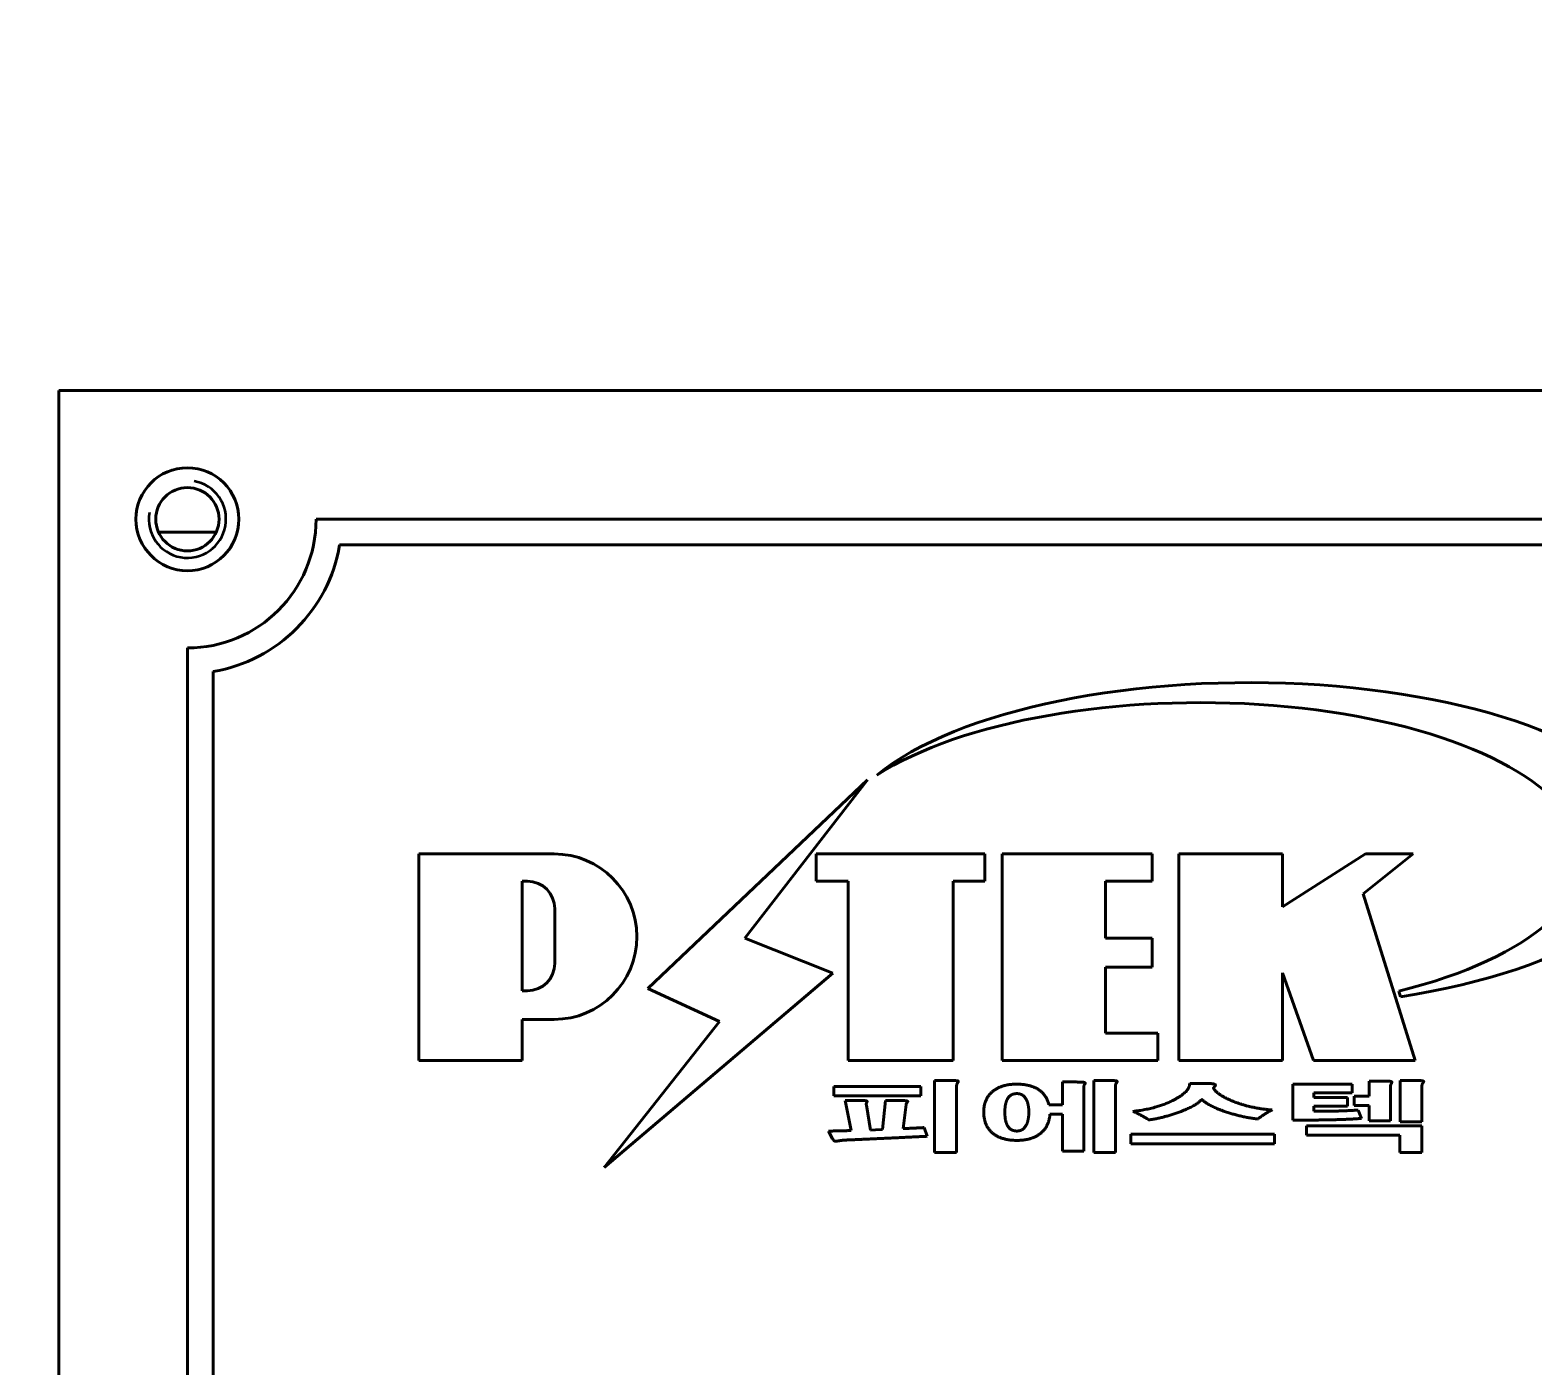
# Model space of a CAD drawing. Header units: millimetres. Extents: x 0 to 4756, y 0 to 3364.
# Drawn here: x 1084.7 to 1143.1, y 920.9 to 972.8 of the extents above; entities that cross this region are included whole.
import ezdxf

# ---------------------------------------------------------------- set-up
doc = ezdxf.new("R2010")
doc.units = ezdxf.units.MM
doc.header["$LTSCALE"] = 4
for name, color, linetype, lineweight in [('가시적인 것(ISO)', 3, 'Continuous', 40), ('가시적인 좁은 것(ISO)', 3, 'Continuous', 35), ('치수(ISO)', 2, 'Continuous', 25)]:
    doc.layers.add(name, color=color, linetype=linetype, lineweight=lineweight)
doc.styles.add('치수 텍스트_PSTEK_POSCO', font='isocp.shx')
doc.dimstyles.new('치수_PSTEK_POSCO', dxfattribs={"dimscale": 4, "dimtxt": 5, "dimasz": 2.5, "dimexe": 2, "dimexo": 2.5, "dimgap": 1, "dimtad": 1, "dimrnd": 1e-08, "dimdsep": 46, "dimtxsty": '치수 텍스트_PSTEK_POSCO', "dimcen": 0.09, "dimdle": 10, "dimclrd": 7, "dimclre": 7, "dimclrt": 2, "dimadec": 1, "dimazin": 2, "dimtfac": 1, "dimtmove": 0, "dimatfit": 3, "dimfxl": 0, "dimtolj": 1, "dimlwd": -1, "dimlwe": -1, "dimarcsym": 0})

# ---------------------------------------------------------------- blocks, each defined once
blk = doc.blocks.new('*D24')
at = {"layer": 'Defpoints', "color": 0}
for p in [(2145.269, 987.571), (768.269, 528.821), (2145.269, 290.288)]:
    blk.add_point(p, dxfattribs=at)
at = {"layer": '치수(ISO)', "color": 7}
for p, q in [((2145.269, 977.571), (2145.269, 282.288)), ((768.269, 518.821), (768.269, 282.288)), ((778.269, 290.288), (2135.269, 290.288))]:
    blk.add_line(p, q, dxfattribs=at)
for points in [[(778.269, 291.954), (778.269, 288.621), (768.269, 290.288)], [(2135.269, 291.954), (2135.269, 288.621), (2145.269, 290.288)]]:
    blk.add_solid(points, dxfattribs=at)
at = {"layer": '치수(ISO)', "color": 2, "insert": (1433.769, 304.288), "char_height": 20, "attachment_point": 4, "style": '치수 텍스트_PSTEK_POSCO'}
blk.add_mtext('\\A1;1377', dxfattribs=at)

msp = doc.modelspace()

# ---------------------------------------------------------------- linework, layer by layer
at = {"layer": '가시적인 것(ISO)'}
for p, q in [((1085.7692, 958.8208), (1245.7692, 958.8208)), ((1085.7692, 838.8208), (1085.7692, 958.8208)), ((1235.7692, 953.8208), (1095.7692, 953.8208)), ((1091.8924, 953.3208), (1089.646, 953.3208)), ((1096.6853, 952.8208), (1234.8531, 952.8208)), ((1090.7692, 948.8208), (1090.7692, 848.8208)), ((1091.7692, 849.7369), (1091.7692, 947.9047)), ((1117.2057, 943.7011), (1108.6687, 935.5997)), ((1112.4363, 937.5423), (1117.2057, 943.7011)), ((1099.7692, 940.8208), (1099.7692, 932.7986)), ((1105.0215, 940.8208), (1099.7692, 940.8208)), ((1115.2082, 940.8208), (1115.2082, 939.7576)), ((1121.7613, 940.8208), (1115.2082, 940.8208)), ((1121.7613, 939.7576), (1121.7613, 940.8208)), ((1122.4379, 940.8208), (1122.4379, 932.7986)), ((1128.266, 940.8208), (1122.4379, 940.8208)), ((1128.266, 939.7576), (1128.266, 940.8208)), ((1129.2967, 940.8208), (1129.2967, 932.7986)), ((1133.3309, 940.8208), (1129.2967, 940.8208)), ((1133.3309, 938.7626), (1133.3309, 940.8208)), ((1136.5557, 940.8208), (1133.3309, 938.7626)), ((1136.4648, 939.2665), (1138.4011, 940.8208)), ((1138.4011, 940.8208), (1136.5557, 940.8208)), ((1103.7803, 935.5049), (1103.7803, 939.7576)), ((1103.7803, 939.7576), (1103.9833, 939.7576)), ((1115.2082, 939.7576), (1116.4454, 939.7576)), ((1116.4454, 939.7576), (1116.4454, 932.7986)), ((1120.5241, 939.7576), (1121.7613, 939.7576)), ((1120.5241, 932.7986), (1120.5241, 939.7576)), ((1126.4481, 939.7576), (1128.266, 939.7576)), ((1126.4481, 937.5517), (1126.4481, 939.7576)), ((1138.4788, 932.7986), (1136.4648, 939.2665)), ((1105.0465, 938.6944), (1105.0465, 936.5681)), ((1115.8475, 936.1872), (1112.4363, 937.5423)), ((1128.266, 937.5517), (1126.4481, 937.5517)), ((1128.266, 936.4226), (1128.266, 937.5517)), ((1126.4481, 936.4226), (1128.266, 936.4226)), ((1126.4481, 933.8618), (1126.4481, 936.4226)), ((1106.9627, 928.6455), (1115.8475, 936.1872)), ((1133.3309, 936.2076), (1134.5369, 932.7986)), ((1133.3309, 932.7986), (1133.3309, 936.2076)), ((1103.9833, 935.5049), (1103.7803, 935.5049)), ((1108.6687, 935.5997), (1111.4497, 934.3106)), ((1137.8423, 935.4885), (1137.9089, 935.2747)), ((1103.7803, 932.7986), (1103.7803, 934.3934)), ((1103.7803, 934.3934), (1105.0215, 934.3934)), ((1111.4497, 934.3106), (1106.9627, 928.6455)), ((1128.4787, 933.8618), (1126.4481, 933.8618)), ((1128.4787, 932.7986), (1128.4787, 933.8618)), ((1099.7692, 932.7986), (1103.7803, 932.7986)), ((1116.4454, 932.7986), (1120.5241, 932.7986)), ((1122.4379, 932.7986), (1128.4787, 932.7986)), ((1129.2967, 932.7986), (1133.3309, 932.7986)), ((1134.5369, 932.7986), (1138.4788, 932.7986)), ((1115.8889, 931.7818), (1119.2682, 931.7818)), ((1115.8889, 931.427), (1115.8889, 931.7818)), ((1119.2682, 931.7818), (1119.2682, 931.427)), ((1119.8033, 929.2284), (1119.8033, 932.0202)), ((1119.8033, 932.0202), (1120.321, 932.0202)), ((1120.6642, 931.8254), (1120.6642, 929.2284)), ((1124.7821, 931.0751), (1124.7821, 931.9621)), ((1124.7821, 931.9621), (1125.2591, 931.9621)), ((1125.608, 931.7876), (1125.608, 929.2749)), ((1125.9919, 932.0202), (1126.5212, 932.0202)), ((1125.9919, 929.2284), (1125.9919, 932.0202)), ((1126.8353, 931.8167), (1126.8353, 929.2284)), ((1129.7202, 931.9068), (1130.3367, 931.9068)), ((1133.7334, 931.8777), (1136.0367, 931.8777)), ((1133.7334, 930.4847), (1133.7334, 931.8777)), ((1136.0367, 931.8777), (1136.0367, 931.5404)), ((1136.6939, 931.9999), (1137.1767, 931.9999)), ((1136.6939, 931.4095), (1136.6939, 931.9999)), ((1137.5257, 931.8021), (1137.5257, 930.4469)), ((1137.9037, 930.4208), (1137.9037, 932.0202)), ((1137.9037, 932.0202), (1138.433, 932.0202)), ((1138.7471, 931.8167), (1138.7471, 930.4208)), ((1119.2682, 931.427), (1115.8889, 931.427)), ((1116.5636, 930.0747), (1116.3252, 931.2438)), ((1116.3252, 931.2438), (1116.8719, 931.2438)), ((1117.1569, 931.0606), (1117.3198, 930.0921)), ((1117.7793, 930.1125), (1117.9014, 931.2438)), ((1117.9014, 931.2438), (1118.4074, 931.2438)), ((1118.6982, 931.0896), (1118.5877, 930.1503)), ((1124.247, 931.0751), (1124.7821, 931.0751)), ((1134.5477, 931.5404), (1134.5477, 931.3601)), ((1136.0367, 931.5404), (1134.5477, 931.5404)), ((1134.5477, 931.3601), (1135.8506, 931.3601)), ((1134.5477, 931.0227), (1134.5477, 930.825)), ((1135.8506, 931.0227), (1134.5477, 931.0227)), ((1135.8506, 931.3601), (1135.8506, 931.0227)), ((1136.1181, 931.4095), (1136.6939, 931.4095)), ((1136.1181, 931.046), (1136.1181, 931.4095)), ((1136.6939, 931.046), (1136.1181, 931.046)), ((1136.6939, 930.4469), (1136.6939, 931.046)), ((1124.7821, 930.7174), (1124.2877, 930.7174)), ((1124.7821, 929.2749), (1124.7821, 930.7174)), ((1134.4721, 930.4847), (1133.7334, 930.4847)), ((1134.5477, 930.825), (1134.8734, 930.825)), ((1136.2694, 930.8715), (1136.3973, 930.5487)), ((1137.5257, 930.4469), (1136.6939, 930.4469)), ((1138.7471, 930.4208), (1137.9037, 930.4208)), ((1115.8424, 929.7577), (1115.6854, 930.0572)), ((1117.3198, 930.0921), (1117.5059, 930.1038)), ((1117.5059, 930.1038), (1117.7793, 930.1125)), ((1118.5877, 930.1503), (1118.8204, 930.1619)), ((1119.402, 930.191), (1119.5183, 929.8537)), ((1127.4285, 929.5658), (1127.4285, 929.9293)), ((1127.4285, 929.9293), (1133.0122, 929.9293)), ((1133.0122, 929.9293), (1133.0122, 929.5658)), ((1134.2627, 929.8973), (1134.2627, 930.2608)), ((1134.2627, 930.2608), (1138.7471, 930.2608)), ((1137.8863, 929.8973), (1134.2627, 929.8973)), ((1137.8863, 929.2284), (1137.8863, 929.8973)), ((1138.7471, 930.2608), (1138.7471, 929.2284)), ((1120.6642, 929.2284), (1119.8033, 929.2284)), ((1125.608, 929.2749), (1124.7821, 929.2749)), ((1126.8353, 929.2284), (1125.9919, 929.2284)), ((1133.0122, 929.5658), (1127.4285, 929.5658)), ((1138.7471, 929.2284), (1137.8863, 929.2284))]:
    msp.add_line(p, q, dxfattribs=at)
for radius in [2, 1.2295]:
    msp.add_circle((1090.7692, 953.8208), radius, dxfattribs=at)
for centre, radius, start, end in [((1090.7692, 953.8208), 5, 270, 0), ((1090.7692, 953.8208), 6, 279.594068, 350.405932), ((1105.0215, 937.6071), 3.2137, 270, 90), ((1103.9833, 938.6944), 1.0632, 0, 90), ((1103.9833, 936.5681), 1.0632, 270, 0)]:
    msp.add_arc(centre, radius, start, end, dxfattribs=at)
for centre, major_axis, ratio, start_param, end_param in [((1132.03, 941.1551), (-16.032, 0), 0.3942601, 1.9462528, 5.8376072), ((1130.1238, 940.653), (14.8527, 0), 0.4069905, 5.2588489, 8.8617991)]:
    msp.add_ellipse(centre, major_axis=major_axis, ratio=ratio, start_param=start_param, end_param=end_param, dxfattribs=at)
for points in [[(1120.321, 932.0202), (1120.6409, 932.0202), (1120.7049, 932.0057)], [(1120.6816, 931.8952), (1120.6642, 931.8603), (1120.6642, 931.8254)], [(1120.7107, 931.9446), (1120.6874, 931.9126), (1120.6816, 931.8952)], [(1120.7049, 932.0057), (1120.7514, 931.9941), (1120.7107, 931.9446)], [(1121.7169, 930.793), (1121.7169, 931.2845), (1122.0368, 931.5753)], [(1122.0368, 931.5753), (1122.38, 931.8777), (1123.0081, 931.8777)], [(1123.0081, 931.8777), (1123.5316, 931.8777), (1123.8573, 931.6596)], [(1123.8573, 931.6596), (1124.1656, 931.4473), (1124.247, 931.0751)], [(1125.2591, 931.9621), (1125.5673, 931.9621), (1125.6371, 931.9417)], [(1125.6197, 931.837), (1125.608, 931.8109), (1125.608, 931.7876)], [(1125.6429, 931.8748), (1125.6255, 931.8487), (1125.6197, 931.837)], [(1125.6371, 931.9417), (1125.6836, 931.9272), (1125.6429, 931.8748)], [(1126.5212, 932.0202), (1126.8178, 932.0202), (1126.8818, 932.0028)], [(1126.8469, 931.8807), (1126.8353, 931.8487), (1126.8353, 931.8167)], [(1126.8818, 931.933), (1126.8585, 931.901), (1126.8469, 931.8807)], [(1126.8818, 932.0028), (1126.9225, 931.9883), (1126.8818, 931.933)], [(1129.0629, 931.2438), (1129.7202, 931.5724), (1129.7202, 931.9068)], [(1130.3367, 931.9068), (1130.6275, 931.9068), (1130.6973, 931.8719)], [(1130.6973, 931.8719), (1130.7671, 931.837), (1130.645, 931.7469)], [(1130.645, 931.7469), (1130.645, 931.6684), (1130.802, 931.5433)], [(1137.1767, 931.9999), (1137.485, 931.9999), (1137.5489, 931.9795)], [(1137.5373, 931.8632), (1137.5257, 931.8312), (1137.5257, 931.8021)], [(1137.5606, 931.9097), (1137.5431, 931.8777), (1137.5373, 931.8632)], [(1137.5489, 931.9795), (1137.6013, 931.965), (1137.5606, 931.9097)], [(1138.433, 932.0202), (1138.7297, 932.0202), (1138.7936, 932.0028)], [(1138.7587, 931.8807), (1138.7471, 931.8487), (1138.7471, 931.8167)], [(1138.7936, 931.933), (1138.7704, 931.901), (1138.7587, 931.8807)], [(1138.7936, 932.0028), (1138.8344, 931.9883), (1138.7936, 931.933)], [(1116.8719, 931.2438), (1117.1104, 931.2438), (1117.1627, 931.2292)], [(1117.1511, 931.1245), (1117.1453, 931.0925), (1117.1569, 931.0606)], [(1117.1744, 931.174), (1117.1569, 931.142), (1117.1511, 931.1245)], [(1117.1627, 931.2292), (1117.1976, 931.2176), (1117.1744, 931.174)], [(1118.4074, 931.2438), (1118.6866, 931.2438), (1118.7448, 931.2234)], [(1118.7099, 931.1303), (1118.6982, 931.11), (1118.6982, 931.0896)], [(1118.7389, 931.1652), (1118.7215, 931.142), (1118.7099, 931.1303)], [(1118.7448, 931.2234), (1118.7855, 931.2118), (1118.7389, 931.1652)], [(1122.6533, 931.331), (1122.537, 931.1478), (1122.537, 930.793)], [(1123.0023, 931.5113), (1122.7755, 931.5113), (1122.6533, 931.331)], [(1123.3397, 931.331), (1123.2233, 931.5113), (1123.0023, 931.5113)], [(1123.4676, 930.793), (1123.4676, 931.1478), (1123.3397, 931.331)], [(1127.5158, 930.8221), (1128.3999, 930.9122), (1129.0629, 931.2438)], [(1130.1855, 931.2932), (1130.0168, 931.0635), (1129.3828, 930.8192)], [(1131.0347, 930.8337), (1130.3949, 931.0635), (1130.1855, 931.2932)], [(1130.802, 931.5433), (1130.9707, 931.4066), (1131.2557, 931.2758)], [(1131.2557, 931.2758), (1131.5814, 931.1303), (1131.9711, 931.0286)], [(1131.9711, 931.0286), (1132.4248, 930.9151), (1132.9192, 930.8744)], [(1122.0368, 929.9991), (1121.7169, 930.287), (1121.7169, 930.793)], [(1122.537, 930.793), (1122.537, 930.4266), (1122.6533, 930.2405)], [(1123.3397, 930.2405), (1123.4676, 930.4295), (1123.4676, 930.793)], [(1124.2877, 930.7174), (1124.2586, 930.2434), (1123.9387, 929.9758)], [(1127.8473, 930.6592), (1127.6845, 930.7494), (1127.5158, 930.8221)], [(1128.1381, 930.4876), (1128.0102, 930.572), (1127.8473, 930.6592)], [(1129.3828, 930.8192), (1128.7721, 930.5865), (1128.1381, 930.4876)], [(1132.3608, 930.5225), (1131.6803, 930.6069), (1131.0347, 930.8337)], [(1132.6342, 930.7116), (1132.4946, 930.6214), (1132.3608, 930.5225)], [(1132.9192, 930.8744), (1132.7912, 930.8134), (1132.6342, 930.7116)], [(1135.426, 930.4993), (1134.9898, 930.4847), (1134.4721, 930.4847)], [(1134.8734, 930.825), (1135.2282, 930.825), (1135.5481, 930.8366)], [(1136.3973, 930.5487), (1135.9902, 930.5138), (1135.426, 930.4993)], [(1135.5481, 930.8366), (1135.9029, 930.8483), (1136.2694, 930.8715)], [(1115.6854, 930.0572), (1115.8657, 930.0572), (1116.1158, 930.0631)], [(1116.1158, 930.0631), (1116.2845, 930.0689), (1116.5636, 930.0747)], [(1119.5183, 929.8537), (1118.6575, 929.81), (1117.8781, 929.7751)], [(1118.8204, 930.1619), (1119.0356, 930.1707), (1119.1345, 930.1765)], [(1119.1345, 930.1765), (1119.3031, 930.1852), (1119.402, 930.191)], [(1123.0081, 929.6937), (1122.38, 929.6937), (1122.0368, 929.9991)], [(1122.6533, 930.2405), (1122.7755, 930.0572), (1123.0023, 930.0572)], [(1123.0023, 930.0572), (1123.2233, 930.0572), (1123.3397, 930.2405)], [(1123.9387, 929.9758), (1123.6014, 929.6937), (1123.0081, 929.6937)], [(1115.9238, 929.6675), (1115.8889, 929.6792), (1115.8424, 929.7577)], [(1116.0634, 929.6734), (1115.9587, 929.6559), (1115.9238, 929.6675)], [(1116.2205, 929.6966), (1116.1565, 929.6879), (1116.0634, 929.6734)], [(1116.4648, 929.7112), (1116.3368, 929.7083), (1116.2205, 929.6966)], [(1117.8781, 929.7751), (1117.0638, 929.7373), (1116.4648, 929.7112)]]:
    msp.add_open_spline(points, degree=2, dxfattribs=at)
at = {"layer": '가시적인 좁은 것(ISO)'}
msp.add_arc((1090.7692, 953.8208), 1.5, 170, 80, dxfattribs=at)

# ---------------------------------------------------------------- dimensions: what is measured, and where the dimension line sits
at = {"layer": '치수(ISO)', "color": 7}
dim = msp.add_linear_dim(base=(2145.2692, 290.2878), p1=(768.2692, 528.8208), p2=(2145.2692, 987.5708), angle=180, dimstyle='치수_PSTEK_POSCO', override={"dimdec": 2, "dimtp": 0, "dimtm": 0, "dimtdec": 2, "dimtofl": 0, "dimatfit": 1}, dxfattribs=at)
dim.commit()
dim.dimension.update_dxf_attribs({"geometry": '*D24', "text_midpoint": (1456.7692, 290.2878), "dimtype": 160})

doc.saveas('drawing.dxf')
